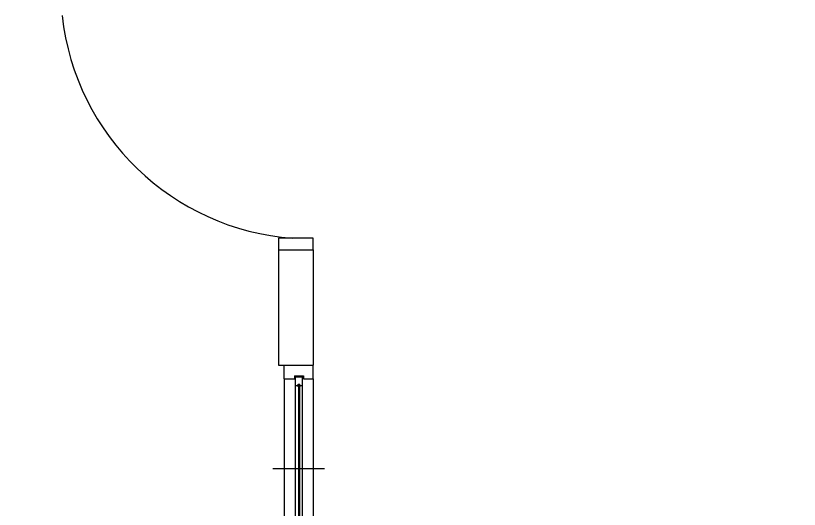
# Model space of a CAD drawing. Header units: millimetres. Extents: x 13515 to 183937, y -33900 to -660.
# Drawn here: x 118576.5 to 118629.6, y -19282.3 to -19248.8 of the extents above; entities that cross this region are included whole.
import ezdxf

# ---------------------------------------------------------------- set-up
doc = ezdxf.new("R2010")
doc.units = ezdxf.units.MM
doc.header["$LTSCALE"] = 100
doc.header["$MEASUREMENT"] = 0
doc.layers.get('0').update_dxf_attribs({"linetype": 'CONTINUOUS'})
doc.layers.add('ELE9', color=9, linetype='CONTINUOUS')
doc.layers.add('WIN', color=4, linetype='CONTINUOUS')

# ---------------------------------------------------------------- blocks, each defined once
blk = doc.blocks.new('A$C48A05D18')
at = {"color": 8}
blk.add_wipeout([(50, 100), (175, 100), (175, 1000), (50, 1000)], dxfattribs=at).dxf.layer = 'WIN'
at = {"layer": 'WIN'}
for p, q in [((175, 1000), (50, 1000)), ((50, 940), (50, 1000)), ((175, 940), (175, 1000)), ((94, 953), (134, 953)), ((94, 953), (94, 940)), ((134, 953), (134, 940)), ((50, 160), (50, 940)), ((50, 940), (94, 940)), ((99, 950), (129, 950)), ((99, 950), (99, 912)), ((129, 950), (129, 912)), ((134, 940), (175, 940)), ((175, 160), (175, 940)), ((99, 912), (99, 188)), ((129, 912), (129, 188)), ((99, 188), (99, 150)), ((129, 188), (129, 150)), ((50, 160), (50, 100)), ((50, 160), (94, 160)), ((94, 147), (94, 160)), ((94, 147), (134, 147)), ((99, 150), (129, 150)), ((134, 147), (134, 160)), ((134, 160), (175, 160)), ((175, 160), (175, 100)), ((50, 100), (175, 100))]:
    blk.add_line(p, q, dxfattribs=at)
at = {"layer": 'WIN', "color": 8}
for p, q in [((109, 912), (111, 917.5)), ((111, 917.5), (117, 917.5)), ((119, 912), (117, 917.5)), ((99, 912), (109, 912)), ((112, 184.5), (112, 915.5)), ((112, 915.5), (116, 915.5)), ((116, 184.5), (116, 915.5)), ((119, 912), (129, 912)), ((225, 550), (0, 550)), ((99, 188), (109, 188)), ((109, 188), (111, 182.5)), ((111, 182.5), (117, 182.5)), ((112, 184.5), (116, 184.5)), ((119, 188), (117, 182.5)), ((119, 188), (129, 188))]:
    blk.add_line(p, q, dxfattribs=at)
for centre, start, end in [((114, 912), 180, 250.5288), ((114, 912), 289.4712, 0), ((114, 188), 109.4712, 180), ((114, 188), 0, 70.5288)]:
    blk.add_arc(centre, 6, start, end, dxfattribs=at)
blk = doc.blocks.new('FGHJ')
at = {"layer": 'ELE9', "ltscale": 0.1}
for points in [[(37030999.1, 67646.3), (37004299.1, 67646.3, 0.414214), (36980799.1, 44146.3), (36980799.1, 24146.3)], [(37030999.1, 67346.3), (37004299.1, 67346.3, 0.414214), (36981099.1, 44146.3), (36981099.1, 24146.3)]]:
    blk.add_lwpolyline(points, format="xyb", dxfattribs=at)
at = {"layer": 'ELE9'}
blk.add_lwpolyline([(36996474.1, 63096.3), (36996474.1, 63146.3), (36996324.1, 63146.3), (36996324.1, 63096.3)], close=True, dxfattribs=at)
at = {"layer": 'ELE9', "ltscale": 0.1}
for points in [[(36996324.1, 63096.3), (36996324.1, 62596.3)], [(36996324.1, 63096.3), (36996474.1, 63096.3)], [(36996474.1, 63096.3), (36996474.1, 62596.3)]]:
    blk.add_lwpolyline(points, dxfattribs=at)
at = {"layer": 'ELE9'}
blk.add_arc((36996466.9, 64230.2), 1086.8, 186.2785, 265.7623, dxfattribs=at)
at = {"layer": 'ELE9', "ltscale": 1000, "xscale": -1, "rotation": 180}
blk.add_blockref('A$C48A05D18', (36996299.1, 62696.3), dxfattribs=at)
at = {"layer": 'ELE9', "ltscale": 0.1}
blk.add_lwpolyline([(36996324.1, 62596.3), (36996474.1, 62596.3)], dxfattribs=at)

msp = doc.modelspace()

# ---------------------------------------------------------------- block references
at = {"xscale": 0.01565102769230769, "yscale": 0.01565102769230769, "zscale": 0.01565102769230769}
msp.add_blockref('FGHJ', (-460436.194, -20252.242), dxfattribs=at)

doc.saveas('drawing.dxf')
